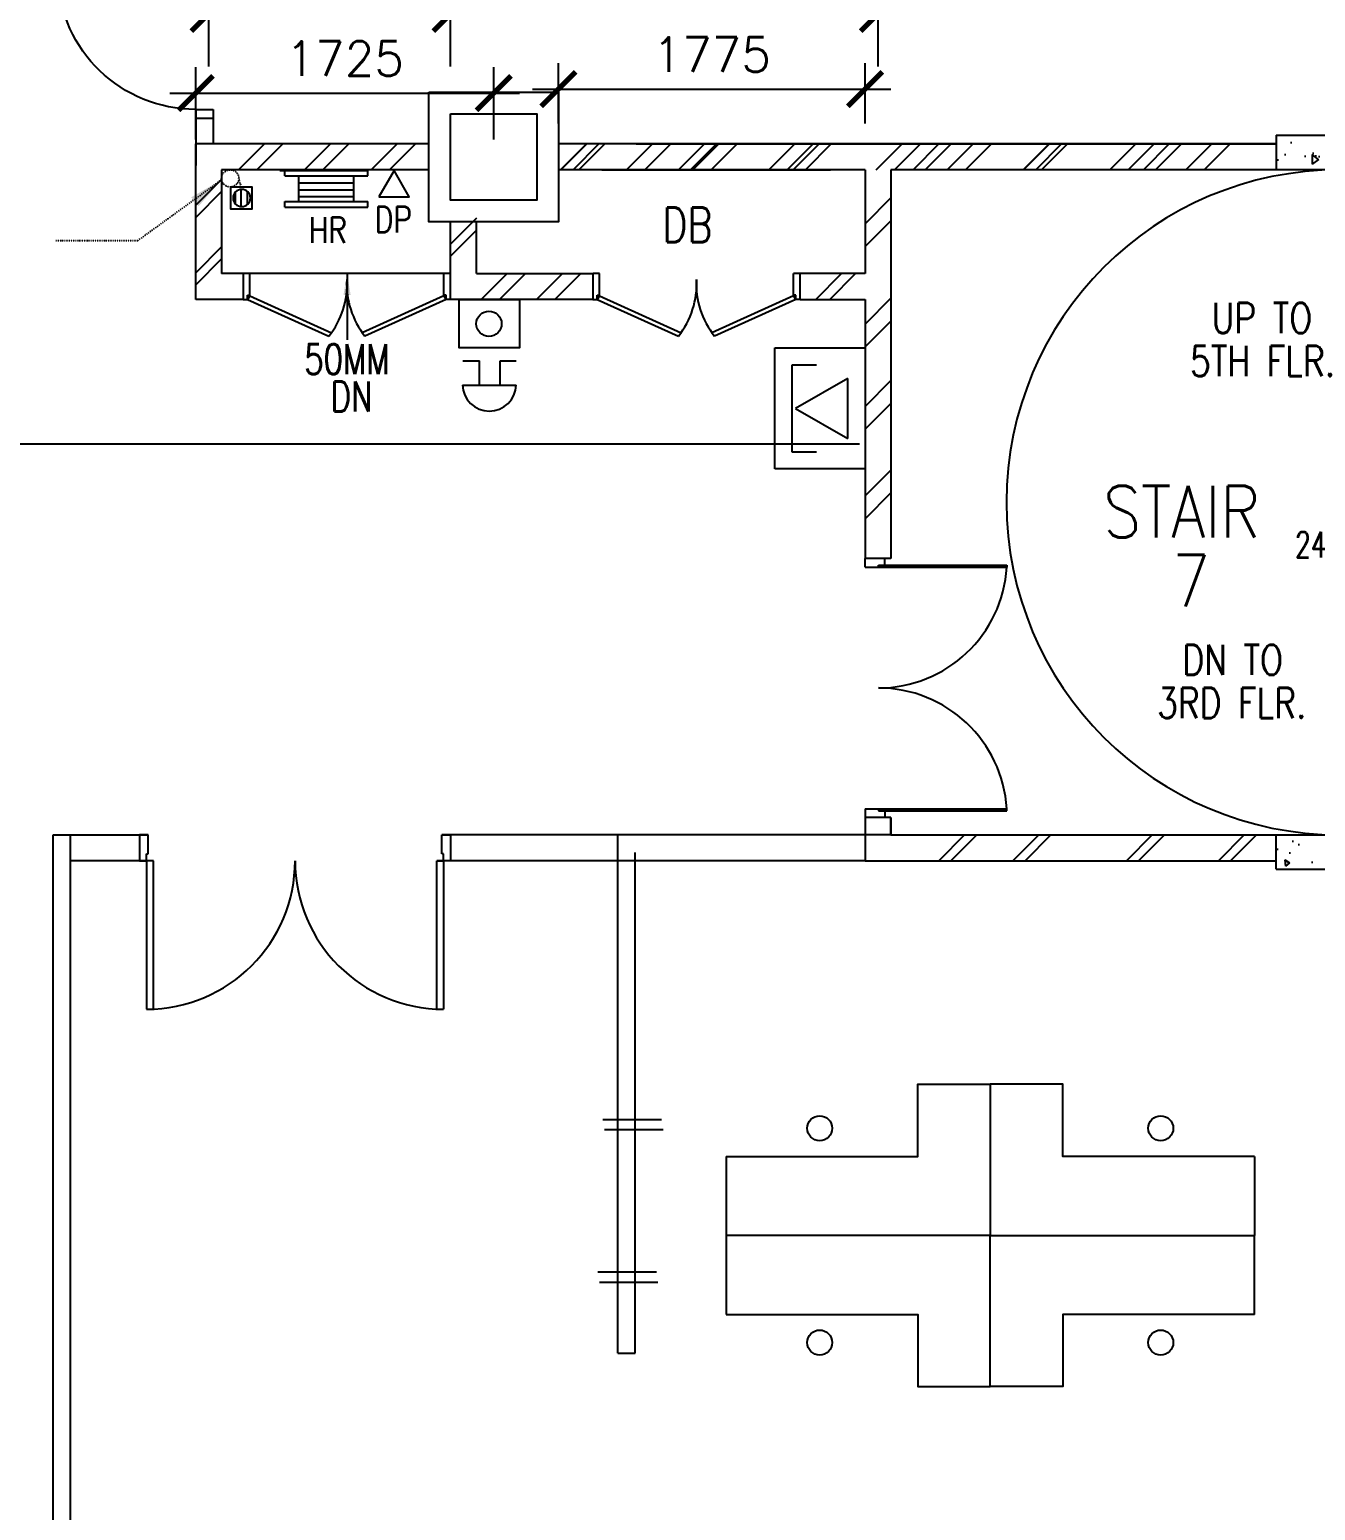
# Model space of a CAD drawing. Extents: x 2266480 to 2405436, y -858634 to -757865.
# Drawn here: x 2352833 to 2360276, y -822261 to -813687 of the extents above; entities that cross this region are included whole.
import ezdxf

# ---------------------------------------------------------------- set-up
doc = ezdxf.new("R2010")
doc.units = 0
doc.header["$LTSCALE"] = 10
doc.header["$MEASUREMENT"] = 0
doc.linetypes.add('DIVIDE', pattern=[1.25, 0.5, -0.25, 0, -0.25, 0, -0.25])
doc.layers.get('0').update_dxf_attribs({"linetype": 'CONTINUOUS'})
doc.layers.get('DEFPOINTS').update_dxf_attribs({"linetype": 'CONTINUOUS'})
for name, color, linetype in [('-FF', 240, 'CONTINUOUS'), ('AR', 7, 'CONTINUOUS'), ('COL', 3, 'CONTINUOUS'), ('DIM', 7, 'CONTINUOUS'), ('DOOR', 5, 'CONTINUOUS'), ('DR', 7, 'CONTINUOUS'), ('FIT', 5, 'CONTINUOUS'), ('H', 1, 'CONTINUOUS'), ('hatch', 7, 'CONTINUOUS'), ('LINE', 7, 'CONTINUOUS'), ('partition', 7, 'CONTINUOUS'), ('PIPE', 5, 'DIVIDE'), ('stair', 7, 'CONTINUOUS'), ('T25', 7, 'CONTINUOUS'), ('T50', 4, 'CONTINUOUS'), ('TEX', 2, 'CONTINUOUS'), ('WALL', 2, 'CONTINUOUS'), ('WP', 50, 'DIVIDE')]:
    doc.layers.add(name, color=color, linetype=linetype)
doc.styles.add('ROMANS', font='romans')
doc.styles.get("Standard").update_dxf_attribs({"font": 'ROMANS.SHX'})
doc.dimstyles.new('STANDARD$0', dxfattribs={"dimscale": 0, "dimtxt": 8, "dimasz": 6, "dimexe": 1, "dimexo": 1, "dimgap": 3, "dimtad": 1, "dimdec": 0, "dimlfac": -1, "dimrnd": 1, "dimzin": 0, "dimdsep": 46, "dimtxsty": 'Standard', "dimcen": 0, "dimclrd": 5, "dimclre": 250, "dimadec": 0, "dimazin": 0, "dimtfac": 1, "dimtdec": 4, "dimtofl": 0, "dimtmove": 0, "dimatfit": 3, "dimfxl": 1, "dimtolj": 1, "dimtzin": 0, "dimarcsym": 0})
pattern_1 = [(95, (295872.48, 1160.54), (275.776, 231.40354), [37.5, -412.5]), (40, (295872.48, 1160.54), (-314.996084, 216.884075), [30, -330]), (145.4514, (295895.46, 1179.82), (-39.219734, 448.28764), [31.870095, -350.571056]), (91.1842, (295801.77, 1231.25), (435.8465, 318.80688), [56.25, -618.75]), (141.6356, (295838.1, 1257.8), (-13.94951, 674.85584), [47.80514, -525.8565]), (36.1842, (295801.77, 1231.25), (-13.95003, 674.85583), [45, -495]), (66, (295854.8, 1248.92), (353.385786, 68.69124), [37.5, -412.5]), (11, (295854.8, 1248.92), (-170.354297, 342.40422), [30, -330]), (116.4514, (295884.25, 1254.65), (183.03181, 411.09531), [31.870095, -350.571056]), (82.5, (295872.48, 1160.54), (-113.396593, 121.994909), [0, -326, 0, -335, 0, -331.25]), (52.5, (295872.48, 1160.54), (-46.436471, 232.454725), [0, -191, 0, -318.5, 0, -126.25]), (12.5, (295793.64, 1081.69), (196.709084, 180.760381), [0, -125, 0, -390, 0, -517.5]), (2.5, (295758.28, 1046.34), (170.794992, 241.579903), [0, -162.5, 0, -259, 0, -367.5])]

# ---------------------------------------------------------------- blocks, each defined once
blk = doc.blocks.new('D900')
at = {"layer": 'DOOR', "color": 7}
for p, q in [((50, 100), (50, 899.4)), ((80, 899.4), (50, 899.4)), ((80, 100), (80, 899.4)), ((0, 100), (0, 0)), ((0, 100), (50, 100)), ((50, 100), (50, 0)), ((50, 100), (80, 100)), ((850, 100), (850, 0)), ((850, 100), (900, 100)), ((900, 100), (900, 0)), ((0, 0), (50, 0)), ((850, 0), (900, 0))]:
    blk.add_line(p, q, dxfattribs=at)
blk.add_arc((50, 100), 800, 0, 87.8509, dxfattribs=at)
blk = doc.blocks.new('_ARCHTICK')
at = {"color": 0, "linetype": 'ByBlock', "const_width": 0.15}
blk.add_lwpolyline([(-0.5, -0.5), (0.5, 0.5)], dxfattribs=at)
blk = doc.blocks.new('*D187')
at = {"layer": 'DEFPOINTS', "color": 0, "transparency": 16777216}
for p in [(2355519.4, -814054.4), (2353794.4, -814474.1), (2355519.4, -814474.1)]:
    blk.add_point(p, dxfattribs=at)
at = {"layer": 'LINE', "color": 7, "lineweight": -2, "transparency": 16777216}
for p, q in [((2353794.4, -814324.1), (2353794.4, -813904.4)), ((2355519.4, -814324.1), (2355519.4, -813904.4)), ((2353644.4, -814054.4), (2355669.4, -814054.4))]:
    blk.add_line(p, q, dxfattribs=at)
at = {"layer": 'LINE', "color": 7, "lineweight": -2, "transparency": 16777216, "xscale": 200, "yscale": 200, "zscale": 200, "rotation": 180}
blk.add_blockref('_ARCHTICK', (2353794.4, -814054.4), dxfattribs=at)
at = {"layer": 'LINE', "color": 7, "lineweight": -2, "transparency": 16777216, "xscale": 200, "yscale": 200, "zscale": 200}
blk.add_blockref('_ARCHTICK', (2355519.4, -814054.4), dxfattribs=at)
at = {"layer": 'LINE', "color": 7, "transparency": 16777216, "insert": (2354656.9, -813854.4), "char_height": 200, "attachment_point": 5, "style": 'ROMANS'}
blk.add_mtext('\\A1;1725', dxfattribs=at)
blk = doc.blocks.new('*D194')
at = {"color": 7, "lineweight": -2, "transparency": 16777216}
for p, q in [((2355269.4, -813899.7), (2355269.4, -813446)), ((2357744.4, -813899.7), (2357744.4, -813446)), ((2357894.4, -813596), (2355119.4, -813596))]:
    blk.add_line(p, q, dxfattribs=at)
at = {"layer": 'DEFPOINTS', "color": 0, "transparency": 16777216}
for p in [(2355269.4, -813596), (2355269.4, -814049.7), (2357744.4, -814049.7)]:
    blk.add_point(p, dxfattribs=at)
at = {"color": 7, "lineweight": -2, "transparency": 16777216, "xscale": 200, "yscale": 200, "zscale": 200}
for p, rotation in [((2355269.4, -813596), 179.9999999881771), ((2357744.4, -813596), 359.9999999881771)]:
    blk.add_blockref('_ARCHTICK', p, dxfattribs=dict(at, rotation=rotation))
at = {"color": 7, "transparency": 16777216, "insert": (2356410.8, -813391.2), "char_height": 200, "attachment_point": 5, "rotation": 360, "style": 'ROMANS'}
blk.add_mtext('\\A1;2475', dxfattribs=at)
blk = doc.blocks.new('*D195')
at = {"color": 7, "lineweight": -2, "transparency": 16777216}
for p, q in [((2353869.4, -813899.7), (2353869.4, -813446)), ((2355269.4, -813899.7), (2355269.4, -813446)), ((2355419.4, -813596), (2353719.4, -813596))]:
    blk.add_line(p, q, dxfattribs=at)
at = {"layer": 'DEFPOINTS', "color": 0, "transparency": 16777216}
for p in [(2353869.4, -813596), (2353869.4, -814049.7), (2355269.4, -814049.7)]:
    blk.add_point(p, dxfattribs=at)
at = {"color": 7, "lineweight": -2, "transparency": 16777216, "xscale": 200, "yscale": 200, "zscale": 200}
for p, rotation in [((2353869.4, -813596), 179.9999999881701), ((2355269.4, -813596), 359.99999998817)]:
    blk.add_blockref('_ARCHTICK', p, dxfattribs=dict(at, rotation=rotation))
at = {"color": 7, "transparency": 16777216, "insert": (2354549.8, -813369.3), "char_height": 200, "attachment_point": 5, "rotation": 360, "style": 'ROMANS'}
blk.add_mtext('\\A1;1400', dxfattribs=at)
blk = doc.blocks.new('*D196')
at = {"layer": 'DEFPOINTS', "color": 0, "transparency": 16777216}
for p in [(2357669.4, -814031.3), (2355894.4, -814380), (2357669.4, -814380)]:
    blk.add_point(p, dxfattribs=at)
at = {"layer": 'LINE', "color": 7, "lineweight": -2, "transparency": 16777216}
for p, q in [((2355894.4, -814230), (2355894.4, -813881.3)), ((2357669.4, -814230), (2357669.4, -813881.3)), ((2355744.4, -814031.3), (2357819.4, -814031.3))]:
    blk.add_line(p, q, dxfattribs=at)
at = {"layer": 'LINE', "color": 7, "lineweight": -2, "transparency": 16777216, "xscale": 200, "yscale": 200, "zscale": 200, "rotation": 180}
blk.add_blockref('_ARCHTICK', (2355894.4, -814031.3), dxfattribs=at)
at = {"layer": 'LINE', "color": 7, "lineweight": -2, "transparency": 16777216, "xscale": 200, "yscale": 200, "zscale": 200}
blk.add_blockref('_ARCHTICK', (2357669.4, -814031.3), dxfattribs=at)
at = {"layer": 'LINE', "color": 7, "transparency": 16777216, "insert": (2356781.9, -813831.3), "char_height": 200, "attachment_point": 5, "style": 'ROMANS'}
blk.add_mtext('\\A1;1775', dxfattribs=at)
blk = doc.blocks.new('D1500-1')
at = {"layer": 'DR'}
for p, q in [((38, 77), (38, 821.1)), ((38, 821.1), (50, 820.4)), ((50, 0), (50, 820.4)), ((1462, 821.1), (1450, 820.4)), ((1450, 0), (1450, 820.4)), ((1462, 77), (1462, 821.1)), ((38, 115), (0, 115)), ((1462, 115), (1500, 115)), ((50, 0), (0, 0)), ((50, 77), (38, 77)), ((1450, 77), (1462, 77)), ((1450, 0), (1500, 0))]:
    blk.add_line(p, q, dxfattribs=at)
for centre, start, end in [((4.9, 76.7), 0.02384, 86.52892), ((1495.1, 76.7), 93.47108, 179.97616)]:
    blk.add_arc(centre, 745.1, start, end, dxfattribs=at)
blk = doc.blocks.new('100FT')
at = {"layer": 'PIPE', "linetype": 'Continuous'}
blk.add_circle((0, 0), 50, dxfattribs=at)
at = {"layer": 'WP', "linetype": 'Continuous'}
for p, q in [((-37.1, 33.5), (37.1, 33.5)), ((-49.9, -2.7), (49.9, -2.7)), ((-34, -36.7), (34, -36.7))]:
    blk.add_line(p, q, dxfattribs=at)
blk = doc.blocks.new('A$C7CE3714C')
at = {"layer": 'FIT'}
blk.add_lwpolyline([(0, 0), (126, 0), (126, 126), (0, 126)], close=True, dxfattribs=at)
at = {"layer": 'FIT', "xscale": -1}
blk.add_blockref('100FT', (63, 65.7), dxfattribs=at)
blk = doc.blocks.new('FIREMAN INTERCOM')
at = {"layer": '-FF', "color": 3, "ltscale": 10}
for p, q in [((-350, 521.9), (350, 521.9)), ((-350, 0), (-350, 521.9)), ((350, 521.9), (350, 0)), ((350, 0), (-350, 0))]:
    blk.add_line(p, q, dxfattribs=at)
at = {"layer": '-FF', "ltscale": 10}
for p, q in [((-253.5, 281.1), (-253.5, 422.2)), ((-253.5, 422.2), (251.1, 422.2)), ((-1.2, 402), (-175.7, 99.7)), ((173.3, 99.7), (-1.2, 402)), ((251.1, 422.2), (251.1, 281.1)), ((-175.7, 99.7), (173.3, 99.7))]:
    blk.add_line(p, q, dxfattribs=at)
blk = doc.blocks.new('DR-1800-B')
at = {"layer": 'DR'}
for p, q in [((-50, 0), (0, 0)), ((0, 0), (0, -150)), ((-1800, 0), (-1800, -150)), ((-1750, 0), (-1800, 0)), ((-1750, -110), (-1750, 0)), ((-50, -110), (-50, 0)), ((-1800, -150), (-1760, -150)), ((-1760, -150), (-1760, -110)), ((-1760, -110), (-1750, -110)), ((-1760, -150), (-1760, -1010)), ((-1720, -150), (-1760, -150)), ((-1720, -1009.1), (-1720, -150)), ((-80, -1009.1), (-80, -150)), ((-80, -150), (-40, -150)), ((-40, -110), (-50, -110)), ((-40, -150), (-40, -110)), ((-40, -150), (-40, -1010)), ((0, -150), (-40, -150))]:
    blk.add_line(p, q, dxfattribs=at)
for centre, start, end in [((-1760, -150), 270, 0), ((-40, -150), 180.00007, 270)]:
    blk.add_arc(centre, 860, start, end, dxfattribs=at)

msp = doc.modelspace()

# ---------------------------------------------------------------- hatches: boundary and pattern name
at = {"layer": 'hatch'}
h = msp.add_hatch(dxfattribs=at)
h.set_pattern_fill('AR-CONC', color=0, scale=50, angle=45, style=0)
h.set_pattern_definition(pattern_1)
h.paths.add_polyline_path([(2360049.4, -814299.1), (2365019.4, -814299.1), (2365019.4, -814499.1), (2360049.4, -814499.1)])
h = msp.add_hatch(dxfattribs=at)
h.set_pattern_fill('AR-CONC', color=0, scale=50, angle=45, style=0)
h.set_pattern_definition(pattern_1)
h.paths.add_polyline_path([(2360049.4, -818349.1), (2360049.4, -818549.1), (2365444.4, -818549.1), (2365444.4, -818349.1)])

# ---------------------------------------------------------------- linework, layer by layer
at = {"layer": '-FF', "color": 0}
for p, q in [((2355340.9, -815605.2), (2355437.4, -815605.2)), ((2355437.4, -815744.8), (2355437.4, -815605.2)), ((2355557, -815744.8), (2355557, -815605.2)), ((2355557, -815605.2), (2355649.6, -815605.2)), ((2355338.1, -815744.8), (2355649.9, -815744.8))]:
    msp.add_line(p, q, dxfattribs=at)
msp.add_lwpolyline([(2355668.9, -815249.1), (2355668.9, -815530.2), (2355319, -815530.2), (2355319, -815249.1)], close=True, dxfattribs=at)
msp.add_circle((2355491.9, -815390.3), 73.3, dxfattribs=at)
msp.add_arc((2355494, -815739.8), 156, 181.85513, 358.14487, dxfattribs=at)
at = {"linetype": 'Continuous', "ltscale": 0.6}
for p, q in [((2352969.4, -820374.1), (2352969.4, -818349.1)), ((2352969.4, -818349.1), (2353469.4, -818349.1)), ((2353069.4, -820474.1), (2353069.4, -818349.1)), ((2353069.4, -818499.1), (2353069.4, -818349.1)), ((2353069.4, -818349.1), (2353519.4, -818349.1)), ((2357819.4, -818349.1), (2355219.4, -818349.1)), ((2356237.4, -821351.2), (2356237.4, -818351.2)), ((2356337.4, -821351.2), (2356337.4, -818451.2)), ((2353509.4, -818499.1), (2353069.4, -818499.1)), ((2357669.4, -818499.1), (2355189.4, -818499.1)), ((2355189.4, -818499.1), (2355189.4, -818499.1)), ((2356151.5, -819997.7), (2356490.9, -819997.7)), ((2356160.4, -820056.3), (2356499.8, -820056.3)), ((2356864.5, -820211.2), (2356864.5, -821126.4)), ((2359923.6, -820211.2), (2359923.6, -820668.8)), ((2359923.6, -820211.2), (2359923.6, -820668.8)), ((2359923.6, -820211.2), (2359923.6, -820668.8)), ((2359923.6, -821126.4), (2359923.6, -820668.8)), ((2359923.6, -821126.4), (2359923.6, -820668.8)), ((2359923.6, -821126.4), (2359923.6, -820668.8)), ((2356122.1, -820880.3), (2356461.5, -820880.3)), ((2356131, -820939), (2356470.4, -820939)), ((2356237.4, -821351.2), (2356337.4, -821351.2))]:
    msp.add_line(p, q, dxfattribs=at)
at = {"color": 0}
msp.add_line((2357669.4, -818349.1), (2357669.4, -818499.1), dxfattribs=at)
at = {"linetype": 'Continuous', "ltscale": 0.6}
for points in [[(2356864.5, -820211.2), (2357974.3, -820211.2), (2357974.3, -819793.4), (2358394, -819793.4), (2358394, -820668.8), (2356864.5, -820668.8)], [(2359923.6, -820211.2), (2358813.7, -820211.2), (2358813.7, -819793.4), (2358394, -819793.4), (2358394, -820668.8), (2359923.6, -820668.8)], [(2356864.5, -821126.4), (2357974.3, -821126.4), (2357974.3, -821544.2), (2358394, -821544.2), (2358394, -820668.8), (2356864.5, -820668.8)], [(2359923.6, -821126.4), (2358813.7, -821126.4), (2358813.7, -821544.2), (2358394, -821544.2), (2358394, -820668.8), (2359923.6, -820668.8)]]:
    msp.add_lwpolyline(points, dxfattribs=at)
at = {"color": 0, "ltscale": 0.6}
for centre in [(2357406.9, -820048.4), (2359381.1, -820048.4), (2357406.9, -821289.2), (2359381.1, -821289.2)]:
    msp.add_circle(centre, 72.4, dxfattribs=at)
at = {"layer": 'AR', "color": 0}
msp.add_line((2357637.1, -816086.9), (2344960, -816086.9), dxfattribs=at)
at = {"layer": 'COL', "color": 0}
for p, q in [((2360049.4, -814299.1), (2365019.4, -814299.1)), ((2360049.4, -814299.1), (2360049.4, -814499.1)), ((2365019.4, -814499.1), (2360049.4, -814499.1)), ((2360049.4, -818349.1), (2365444.4, -818349.1)), ((2360049.4, -818549.1), (2360049.4, -818349.1)), ((2360049.4, -818549.1), (2365444.4, -818549.1))]:
    msp.add_line(p, q, dxfattribs=at)
for points in [[(2355144.4, -814049.1), (2355894.4, -814049.1), (2355894.4, -814799.1), (2355144.4, -814799.1)], [(2355269.4, -814174.1), (2355769.4, -814174.1), (2355769.4, -814674.1), (2355269.4, -814674.1)]]:
    msp.add_lwpolyline(points, close=True, dxfattribs=at)
at = {"layer": 'DIM', "color": 0}
for p, q in [((2354310.5, -814534.2), (2354310.5, -814502.2)), ((2354790.5, -814534.2), (2354790.5, -814502.2)), ((2354390.5, -814682.5), (2354390.5, -814534.2)), ((2354710.5, -814682.5), (2354710.5, -814534.2)), ((2354310.5, -814714.5), (2354310.5, -814682.5)), ((2354790.5, -814714.5), (2354790.5, -814682.5))]:
    msp.add_line(p, q, dxfattribs=at)
at = {"layer": 'DOOR', "color": 0}
for p, q in [((2354107.4, -815224.1), (2354107.4, -815099.1)), ((2355231.4, -815224.1), (2355231.4, -815099.1)), ((2355269.4, -815099.1), (2355231.4, -815099.1)), ((2356131.3, -815099.1), (2356095.5, -815099.1)), ((2356131.3, -815224.1), (2356131.3, -815099.1)), ((2357255.3, -815224.1), (2357255.3, -815099.1)), ((2357293.3, -815099.1), (2357255.3, -815099.1)), ((2354069.4, -815249.1), (2354094.4, -815249.1)), ((2354094.4, -815249.1), (2354094.4, -815224.1)), ((2354094.4, -815224.1), (2354107.4, -815224.1)), ((2354108.2, -815228.3), (2354094.4, -815249.1)), ((2354094.4, -815249.1), (2354565.4, -815462.4)), ((2354108.2, -815228.3), (2354580.3, -815442.3)), ((2355230.6, -815228.3), (2354758.5, -815442.3)), ((2355244.4, -815249.1), (2354773.4, -815462.4)), ((2355230.6, -815228.3), (2355244.4, -815249.1)), ((2355244.4, -815224.1), (2355231.4, -815224.1)), ((2355244.4, -815249.1), (2355244.4, -815224.1)), ((2355269.4, -815249.1), (2355244.4, -815249.1)), ((2356093.3, -815249.1), (2356118.3, -815249.1)), ((2356118.3, -815249.1), (2356118.3, -815224.1)), ((2356118.3, -815224.1), (2356131.3, -815224.1)), ((2356132.1, -815228.3), (2356118.3, -815249.1)), ((2356118.3, -815249.1), (2356589.3, -815462.4)), ((2356132.1, -815228.3), (2356604.2, -815442.3)), ((2357254.5, -815228.3), (2356782.4, -815442.3)), ((2357268.3, -815249.1), (2356797.3, -815462.4)), ((2357254.5, -815228.3), (2357268.3, -815249.1)), ((2357268.3, -815224.1), (2357255.3, -815224.1)), ((2357268.3, -815249.1), (2357268.3, -815224.1)), ((2357293.3, -815249.1), (2357268.3, -815249.1))]:
    msp.add_line(p, q, dxfattribs=at)
for centre, start, end in [((2354172, -815155.4), 322.03455, 2.4491), ((2355166.8, -815155.4), 177.5509, 217.96545), ((2356195.9, -815155.4), 322.03455, 2.4491), ((2357190.7, -815155.4), 177.5509, 217.96545)]:
    msp.add_arc(centre, 499, start, end, dxfattribs=at)
at = {"layer": 'DR', "color": 0}
for p, q in [((2354670.5, -815099.1), (2354670.5, -815483.5)), ((2352969.4, -826474.1), (2352969.4, -820374.1)), ((2353069.4, -826374.1), (2353069.4, -820474.1))]:
    msp.add_line(p, q, dxfattribs=at)
at = {"layer": 'H', "color": 0}
for p, q in [((2356058.1, -814349.1), (2355908.1, -814499.1)), ((2356128.8, -814349.1), (2355978.8, -814499.1)), ((2356738.9, -814349.1), (2356588.9, -814499.1)), ((2356809.6, -814349.1), (2356659.6, -814499.1)), ((2357402.9, -814349.1), (2357252.9, -814499.1)), ((2357473.6, -814349.1), (2357323.6, -814499.1)), ((2358096.9, -814349.1), (2357946.9, -814499.1)), ((2358167.6, -814349.1), (2358017.6, -814499.1)), ((2358736.4, -814349.1), (2358586.4, -814499.1)), ((2358807.1, -814349.1), (2358657.1, -814499.1)), ((2359430.4, -814349.1), (2359280.4, -814499.1)), ((2359501.1, -814349.1), (2359351.1, -814499.1)), ((2353944.4, -814554.2), (2353794.4, -814704.2)), ((2353944.4, -814624.9), (2353794.4, -814774.9)), ((2355419.4, -814778.5), (2355269.4, -814928.5)), ((2355419.4, -814849.2), (2355269.4, -814999.2)), ((2353944.4, -814944.4), (2353794.4, -815094.4)), ((2353944.4, -815015.1), (2353794.4, -815165.1)), ((2358245.9, -818349.1), (2358095.9, -818499.1)), ((2358316.6, -818349.1), (2358166.6, -818499.1)), ((2358674.9, -818349.1), (2358524.9, -818499.1)), ((2358745.6, -818349.1), (2358595.6, -818499.1)), ((2359331.9, -818349.1), (2359181.9, -818499.1)), ((2359402.6, -818349.1), (2359252.6, -818499.1)), ((2359864.5, -818349.1), (2359714.5, -818499.1)), ((2359935.3, -818349.1), (2359785.3, -818499.1))]:
    msp.add_line(p, q, dxfattribs=at)
at = {"layer": 'hatch', "color": 0}
for p, q in [((2354042.7, -814499.1), (2354192.7, -814349.1)), ((2354148.7, -814499.1), (2354298.7, -814349.1)), ((2354424.5, -814499.1), (2354574.5, -814349.1)), ((2354530.6, -814499.1), (2354680.6, -814349.1)), ((2354809.8, -814499.1), (2354959.8, -814349.1)), ((2354915.8, -814499.1), (2355065.8, -814349.1)), ((2355906, -814499.1), (2356056, -814349.1)), ((2356012.1, -814499.1), (2356162.1, -814349.1)), ((2356287.9, -814499.1), (2356437.9, -814349.1)), ((2356393.9, -814499.1), (2356543.9, -814349.1)), ((2356673.1, -814499.1), (2356823.1, -814349.1)), ((2356779.2, -814499.1), (2356929.2, -814349.1)), ((2357112.9, -814499.1), (2357262.9, -814349.1)), ((2357219, -814499.1), (2357369, -814349.1)), ((2357734.5, -814499.1), (2357884.5, -814349.1)), ((2357840.6, -814499.1), (2357990.6, -814349.1)), ((2358144.8, -814499.1), (2358294.8, -814349.1)), ((2358250.9, -814499.1), (2358400.9, -814349.1)), ((2358584.6, -814499.1), (2358734.6, -814349.1)), ((2358690.7, -814499.1), (2358840.7, -814349.1)), ((2359086.9, -814499.1), (2359236.9, -814349.1)), ((2359193, -814499.1), (2359343, -814349.1)), ((2359526.7, -814499.1), (2359676.7, -814349.1)), ((2359632.8, -814499.1), (2359782.8, -814349.1)), ((2357819.4, -814660.9), (2357669.4, -814810.9)), ((2357819.4, -814793.3), (2357669.4, -814943.3)), ((2355269.4, -815099.1), (2354071.6, -815099.1)), ((2355447.4, -815249.1), (2355597.4, -815099.1)), ((2355553.4, -815249.1), (2355703.4, -815099.1)), ((2355766.9, -815249.1), (2355916.9, -815099.1)), ((2355873, -815249.1), (2356023, -815099.1)), ((2357383.3, -815249.1), (2357533.3, -815099.1)), ((2357464.4, -815249.1), (2357614.4, -815099.1)), ((2357819.4, -815242.3), (2357669.4, -815392.3)), ((2357819.4, -815374.7), (2357669.4, -815524.7)), ((2357819.4, -815718.6), (2357669.4, -815868.6)), ((2357819.4, -815851), (2357669.4, -816001)), ((2357819.4, -816237), (2357669.4, -816387)), ((2357819.4, -816369.4), (2357669.4, -816519.4))]:
    msp.add_line(p, q, dxfattribs=at)
msp.add_solid([(2354649.7, -815224.1), (2354691.3, -815224.1), (2354670.5, -815099.1)], dxfattribs=at)
at = {"layer": 'partition', "color": 0}
for p, q in [((2353794.4, -814199.1), (2353794.4, -814474.1)), ((2353894.4, -814199.1), (2353894.4, -814349.1))]:
    msp.add_line(p, q, dxfattribs=at)
at = {"layer": 'stair', "color": 0}
msp.add_arc((2360413.1, -816424.1), 1925, 90, 270, dxfattribs=at)
at = {"layer": 'WALL', "color": 0}
for p, q in [((2355144.4, -814349.1), (2353794.4, -814349.1)), ((2353794.4, -815249.1), (2353794.4, -814349.1)), ((2360049.4, -814349.1), (2355894.4, -814349.1)), ((2356344.4, -814349.1), (2360049.4, -814349.1)), ((2353944.4, -814499.1), (2353944.4, -815099.1)), ((2355144.4, -814499.1), (2353944.4, -814499.1)), ((2354281.1, -814502.2), (2354790.5, -814502.2)), ((2357669.4, -814499.1), (2355894.4, -814499.1)), ((2356144.4, -814499.1), (2357469.4, -814499.1)), ((2357669.4, -814499.1), (2357669.4, -815099.1)), ((2360049.4, -814499.1), (2357819.4, -814499.1)), ((2357819.4, -814499.1), (2357819.4, -816749.1)), ((2354310.5, -814534.2), (2354790.5, -814534.2)), ((2354390.5, -814574.2), (2354710.5, -814574.2)), ((2353944.4, -814674.1), (2353944.4, -815099.1)), ((2354310.5, -814682.5), (2354790.5, -814682.5)), ((2354390.5, -814614.2), (2354710.5, -814614.2)), ((2354390.5, -814654.2), (2354710.5, -814654.2)), ((2354310.5, -814714.5), (2354790.5, -814714.5)), ((2355269.4, -815249.1), (2355269.4, -814799.1)), ((2355419.4, -815099.1), (2355419.4, -814799.1)), ((2354071.6, -815099.1), (2353944.4, -815099.1)), ((2354071.6, -815249.1), (2354071.6, -815099.1)), ((2355419.4, -815099.1), (2356095.5, -815099.1)), ((2356095.5, -815249.1), (2356095.5, -815099.1)), ((2357669.4, -815099.1), (2357293.3, -815099.1)), ((2357293.3, -815249.1), (2357293.3, -815099.1)), ((2354071.6, -815249.1), (2353794.4, -815249.1)), ((2356095.5, -815249.1), (2355269.4, -815249.1)), ((2357293.3, -815249.1), (2357669.4, -815249.1)), ((2357529.4, -815249.1), (2357669.4, -815249.1)), ((2357669.4, -815249.1), (2357669.4, -816749.1)), ((2357819.4, -816749.1), (2357669.4, -816749.1)), ((2357669.4, -818249.1), (2357669.4, -818349.1)), ((2357819.4, -818249.1), (2357669.4, -818249.1)), ((2357669.4, -818249.1), (2357669.4, -818349.1)), ((2357819.4, -818349.1), (2357819.4, -818249.1)), ((2357819.4, -818249.1), (2357819.4, -818349.1)), ((2357819.4, -818349.1), (2360049.4, -818349.1)), ((2357669.4, -818499.1), (2360049.4, -818499.1))]:
    msp.add_line(p, q, dxfattribs=at)
msp.add_lwpolyline([(2354854.3, -814654.7), (2355030.7, -814654.7), (2354942.5, -814501.9)], close=True, dxfattribs=at)
at = {"layer": 'WP', "color": 0}
for p, q in [((2353944.4, -814557), (2353458.2, -814909.8)), ((2354058.1, -814599.1), (2354043.7, -814548.5)), ((2353458.2, -814909.8), (2352983.6, -814909.8))]:
    msp.add_line(p, q, dxfattribs=at)
msp.add_circle((2353993.7, -814548.5), 50, dxfattribs=at)
msp.add_solid([(2353768.5, -814657.7), (2353810.6, -814709.3), (2353944.4, -814557)], dxfattribs=at)

# ---------------------------------------------------------------- block references
at = {"layer": '-FF', "color": 0, "rotation": 90}
msp.add_blockref('FIREMAN INTERCOM', (2357669.4, -815879.5), dxfattribs=at)
at = {"color": 0, "rotation": 270}
msp.add_blockref('D1500-1', (2357669.4, -816749.1), dxfattribs=at)
at = {"layer": 'stair', "color": 0, "xscale": -1, "rotation": 90.00000002668041}
msp.add_blockref('D900', (2353894.4, -813299.1), dxfattribs=at)
at = {"layer": 'T25', "color": 0, "rotation": 270}
msp.add_blockref('A$C7CE3714C', (2353995.1, -814599.1), dxfattribs=at)
msp.add_blockref('A$C7CE3714C', (2353995.1, -814599.1), dxfattribs=at)
at = {"layer": 'WALL', "color": 0, "rotation": 359.9999999733196}
msp.add_blockref('DR-1800-B', (2355269.4, -818349.1), dxfattribs=at)

# ---------------------------------------------------------------- texts
at = {"layer": 'DIM', "color": 0, "style": 'ROMANS', "width": 0.8}
for s, p in [('DP', (2354830, -814861.9)), ('HR', (2354448.2, -814922.4))]:
    msp.add_text(s, height=150, dxfattribs=at).set_placement(p)
at = {"layer": 'stair', "color": 0, "style": 'ROMANS'}
for s, height, width, p in [('UP TO', 175, 0.8, (2359675.5, -815444.4)), ('5TH FLR.', 175, 0.8, (2359550.8, -815693.7)), ('24', 150, 0.7, (2360159.1, -816744.3)), ('DN TO', 175, 0.8, (2359506.6, -817423.6)), ('3RD FLR.', 175, 0.8, (2359360.5, -817672.9))]:
    msp.add_text(s, height=height, dxfattribs=dict(at, width=width)).set_placement(p)
at = {"layer": 'T25', "color": 0, "style": 'ROMANS', "width": 0.8}
msp.add_text('DB', height=200, dxfattribs=at).set_placement((2356496.8, -814917.2))
at = {"layer": 'T50', "color": 0, "style": 'ROMANS', "width": 0.85}
for s, p in [('STAIR', (2359048.6, -816627.7)), ('7', (2359447.9, -817027.6))]:
    msp.add_text(s, height=300, dxfattribs=at).set_placement(p)
at = {"layer": 'TEX', "color": 0, "ltscale": 0.5, "style": 'ROMANS', "width": 0.75}
for s, p in [('50MM ', (2354422.5, -815682.5)), ('DN', (2354576, -815899))]:
    msp.add_text(s, height=175, dxfattribs=at).set_placement(p)

# ---------------------------------------------------------------- dimensions: what is measured, and where the dimension line sits
at = {"color": 0}
for base, p1, p2, picture, middle in [((2353869.4, -813596), (2355269.4, -814049.7), (2353869.4, -814049.7), '*D195', (2354549.8, -813369.3)), ((2355269.4, -813596), (2357744.4, -814049.7), (2355269.4, -814049.7), '*D194', (2356410.8, -813391.2))]:
    dim = msp.add_linear_dim(base=base, p1=p1, p2=p2, angle=180, dimstyle='STANDARD$0', override={"dimscale": 100, "dimtxt": 2, "dimasz": 2, "dimexe": 1.5, "dimexo": 1.5, "dimgap": 1, "dimtxsty": 'ROMANS', "dimblk": 'ARCHTICK', "dimdle": 1.5, "dimclrd": 7, "dimclre": 7, "dimclrt": 7, "dimtdec": 0, "dimtmove": 2}, dxfattribs=at)
    dim.commit()
    dim.dimension.update_dxf_attribs({"geometry": picture, "text_midpoint": middle, "dimtype": 161})
at = {"layer": 'LINE', "color": 0}
for base, p1, p2, picture, middle in [((2355519.4, -814054.4), (2353794.4, -814474.1), (2355519.4, -814474.1), '*D187', (2354656.9, -813854.4)), ((2357669.4, -814031.3), (2355894.4, -814380), (2357669.4, -814380), '*D196', (2356781.9, -813831.3))]:
    dim = msp.add_linear_dim(base=base, p1=p1, p2=p2, dimstyle='STANDARD$0', override={"dimscale": 100, "dimtxt": 2, "dimasz": 2, "dimexe": 1.5, "dimexo": 1.5, "dimgap": 1, "dimtxsty": 'ROMANS', "dimblk": 'ARCHTICK', "dimdle": 1.5, "dimclrd": 7, "dimclre": 7, "dimclrt": 7, "dimtdec": 0, "dimtmove": 2}, dxfattribs=at)
    dim.commit()
    dim.dimension.update_dxf_attribs({"geometry": picture, "text_midpoint": middle})

doc.saveas('drawing.dxf')
